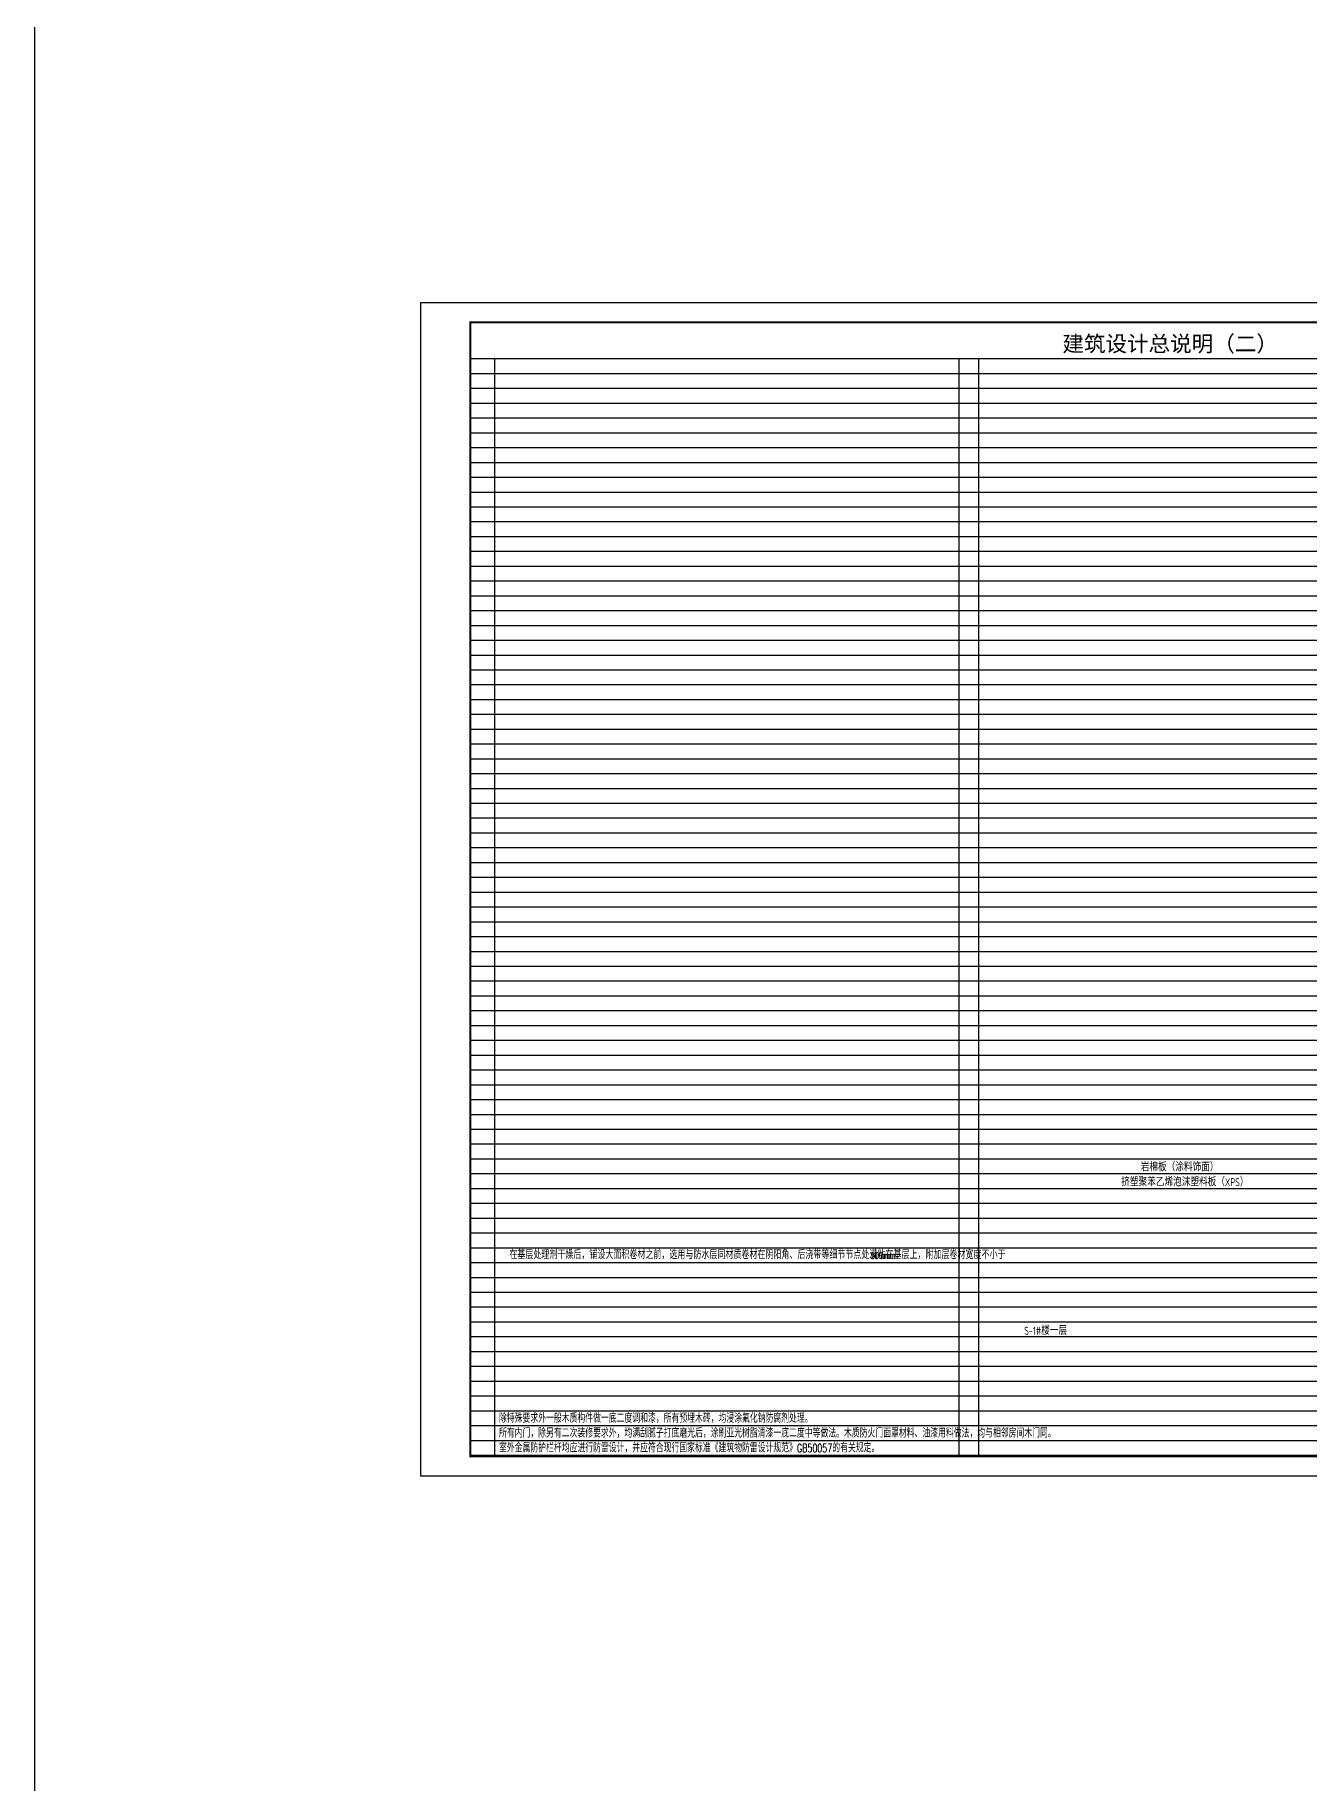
# Model space of a CAD drawing. Extents: x 1188826 to 1909461, y 608442 to 1651179.
# Drawn here: x 1452421 to 1516919, y 1328409 to 1416887 of the extents above; entities that cross this region are included whole.
import ezdxf

# ---------------------------------------------------------------- set-up
doc = ezdxf.new("R2010")
doc.units = 0
doc.header["$LTSCALE"] = 1000
doc.header["$MEASUREMENT"] = 0
for name, color, linetype in [('Defpoint', 7, 'Continuous'), ('PUB_TEXT', 4, 'Continuous'), ('图框', 140, 'Continuous')]:
    doc.layers.add(name, color=color, linetype=linetype)
doc.layers.add('DIM_MODI', color=1, linetype='Continuous', plot=False)
doc.layers.add('S-1-TEXT', color=7, linetype='Continuous', lineweight=18)
doc.styles.add('_HZTXT', font='txt.shx', dxfattribs={"width": 0.8, "bigfont": 'hztxt.shx'})
doc.styles.add('_TCH_DIM', font='SIMPLEX.shx', dxfattribs={"width": 0.7, "bigfont": 'GBCBIG.shx'})
doc.styles.add('文字说明', font='GBENOR', dxfattribs={"width": 0.8, "bigfont": 'HZTXT'})
doc.styles.add('黑体', font='simhei.ttf')

msp = doc.modelspace()

# ---------------------------------------------------------------- linework, layer by layer
at = {"layer": 'Defpoint', "color": 252}
for p, q in [((1474461, 1400504), (1548061, 1400504)), ((1474461, 1399754), (1548061, 1399754)), ((1475690, 1400504), (1475690, 1345004)), ((1499190, 1400504), (1499190, 1345004)), ((1500190, 1400504), (1500190, 1345004)), ((1474461, 1399004), (1548061, 1399004)), ((1474461, 1398254), (1548061, 1398254)), ((1474461, 1397504), (1548061, 1397504)), ((1474461, 1396754), (1548061, 1396754)), ((1474461, 1396004), (1548061, 1396004)), ((1474461, 1395254), (1548061, 1395254)), ((1474461, 1394504), (1548061, 1394504)), ((1474461, 1393754), (1548061, 1393754)), ((1474461, 1393004), (1548061, 1393004)), ((1474461, 1392254), (1548061, 1392254)), ((1474461, 1391504), (1548061, 1391504)), ((1474461, 1390754), (1548061, 1390754)), ((1474461, 1390004), (1548061, 1390004)), ((1474461, 1389254), (1548061, 1389254)), ((1474461, 1388504), (1548061, 1388504)), ((1474461, 1387754), (1548061, 1387754)), ((1474461, 1387004), (1548061, 1387004)), ((1474461, 1386254), (1548061, 1386254)), ((1474461, 1385504), (1548061, 1385504)), ((1474461, 1384754), (1548061, 1384754)), ((1474461, 1384004), (1548061, 1384004)), ((1474461, 1383254), (1548061, 1383254)), ((1474461, 1382504), (1548061, 1382504)), ((1474461, 1381754), (1548061, 1381754)), ((1474461, 1381004), (1548061, 1381004)), ((1474461, 1380254), (1548061, 1380254)), ((1474461, 1379504), (1548061, 1379504)), ((1474461, 1378754), (1548061, 1378754)), ((1474461, 1378004), (1548061, 1378004)), ((1474461, 1377254), (1548061, 1377254)), ((1474461, 1376504), (1548061, 1376504)), ((1474461, 1375754), (1548061, 1375754)), ((1474461, 1375004), (1548061, 1375004)), ((1474461, 1374254), (1548061, 1374254)), ((1474461, 1373504), (1548061, 1373504)), ((1474461, 1372754), (1548061, 1372754)), ((1474461, 1372004), (1548061, 1372004)), ((1474461, 1371254), (1548061, 1371254)), ((1474461, 1370504), (1548061, 1370504)), ((1474461, 1369754), (1548061, 1369754)), ((1474461, 1369004), (1548061, 1369004)), ((1474461, 1368254), (1548061, 1368254)), ((1474461, 1367504), (1548061, 1367504)), ((1474461, 1366754), (1548061, 1366754)), ((1474461, 1366004), (1548061, 1366004)), ((1474461, 1365254), (1548061, 1365254)), ((1474461, 1364504), (1548061, 1364504)), ((1474461, 1363754), (1548061, 1363754)), ((1474461, 1363004), (1548061, 1363004)), ((1474461, 1362254), (1548061, 1362254)), ((1474461, 1361504), (1548061, 1361504)), ((1474461, 1360754), (1548061, 1360754)), ((1474461, 1360004), (1548061, 1360004)), ((1474461, 1359254), (1548061, 1359254)), ((1474461, 1358504), (1548061, 1358504)), ((1474461, 1357754), (1548061, 1357754)), ((1474461, 1357004), (1548061, 1357004)), ((1474461, 1356254), (1548061, 1356254)), ((1474461, 1355504), (1548061, 1355504)), ((1474461, 1354754), (1548061, 1354754)), ((1474461, 1354004), (1548061, 1354004)), ((1474461, 1353254), (1548061, 1353254)), ((1474461, 1352504), (1548061, 1352504)), ((1474461, 1351754), (1548061, 1351754)), ((1474461, 1351004), (1548061, 1351004)), ((1474461, 1350254), (1548061, 1350254)), ((1474461, 1349504), (1548061, 1349504)), ((1474461, 1348754), (1548061, 1348754)), ((1474461, 1348004), (1548061, 1348004)), ((1474461, 1347254), (1548061, 1347254)), ((1474461, 1346504), (1548061, 1346504)), ((1474461, 1345754), (1548061, 1345754)), ((1474461, 1345004), (1548061, 1345004))]:
    msp.add_line(p, q, dxfattribs=at)
at = {"layer": 'DIM_MODI'}
msp.add_lwpolyline([(1452421, 1487897), (1581418, 1487897), (1581418, 1258888), (1452421, 1258888)], close=True, dxfattribs=at)
at = {"layer": '图框'}
msp.add_lwpolyline([(1471961, 1403344), (1556061, 1403344), (1556061, 1343944), (1471961, 1343944)], close=True, dxfattribs=at)
msp.add_lwpolyline([(1471961, 1403344), (1556061, 1403344), (1556061, 1343944), (1471961, 1343944)], close=True, dxfattribs=at)
at = {"layer": '图框', "const_width": 100}
msp.add_lwpolyline([(1555061, 1344944), (1555061, 1402344), (1474461, 1402344), (1474461, 1344944)], close=True, dxfattribs=at)

# ---------------------------------------------------------------- texts
at = {"layer": 'PUB_TEXT', "color": 3, "style": '文字说明', "width": 0.8}
msp.add_text('挤塑聚苯乙烯泡沫塑料板（XPS）', height=405, dxfattribs=at).set_placement((1507415, 1358621))
at = {"layer": 'PUB_TEXT', "color": 6, "style": '文字说明', "width": 0.8}
msp.add_text('岩棉板（涂料饰面）', height=405, dxfattribs=at).set_placement((1508399, 1359380))
at = {"layer": 'PUB_TEXT', "style": '_TCH_DIM'}
msp.add_text('在基层处理剂干燥后，铺设大面积卷材之前，选用与防水层同材质卷材在阴阳角、后浇带等细节节点处满粘在基层上，附加层卷材宽度不小于', height=405.11, dxfattribs=at).set_placement((1476436, 1354937))
at = {"layer": 'PUB_TEXT'}
for s, height, style, width, p in [('500mm。', 339.1, '_TCH_DIM', 0.705882, (1494733, 1354944)), ('除特殊要求外一般木质构件做一底二度调和漆，所有预埋木砖，均浸涂氟化钠防腐剂处理。', 420, '_HZTXT', 0.7, (1475912, 1346651)), ('所有内门，除另有二次装修要求外，均满刮腻子打底磨光后，涂刷亚光树脂清漆一底二度中等做法。木质防火门面罩材料、油漆用料做法，均与相邻房间木门同。', 420, '_HZTXT', 0.7, (1475912, 1345901)), ('室外金属防护栏杆均应进行防雷设计，并应符合现行国家标准《建筑物防雷设计规范》GB50057的有关规定。', 420, '_HZTXT', 0.7, (1475912, 1345151))]:
    msp.add_text(s, height=height, dxfattribs=dict(at, style=style, width=width)).set_placement(p)
at = {"layer": 'PUB_TEXT', "color": 1, "style": '文字说明', "width": 0.8}
msp.add_text('S-1#楼一层', height=405, dxfattribs=at).set_placement((1502500, 1351099))
at = {"layer": 'S-1-TEXT', "color": 7, "style": '黑体'}
msp.add_text('建筑设计总说明（二）', height=800, dxfattribs=at).set_placement((1504433, 1400860))

doc.saveas('drawing.dxf')
